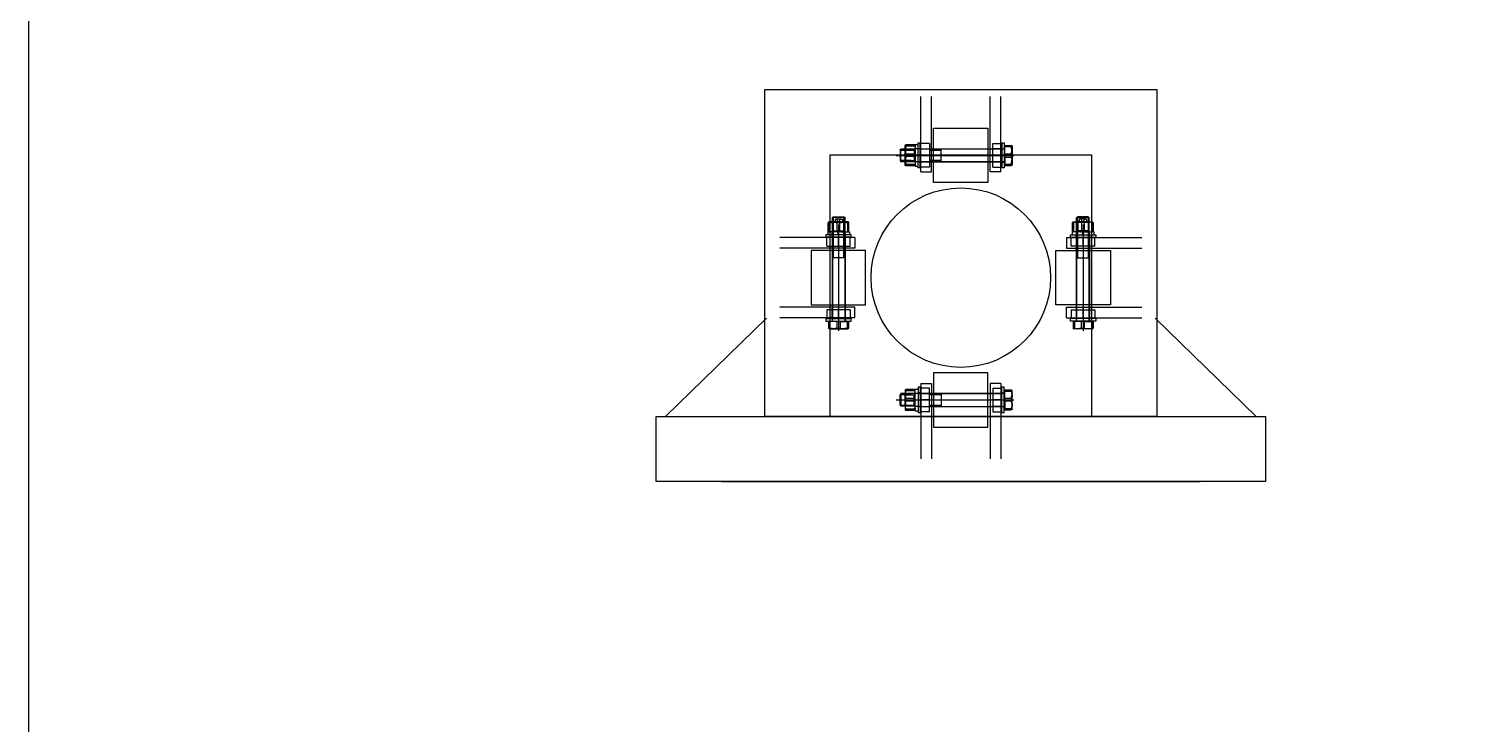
# Model space of a CAD drawing. Header units: millimetres. Extents: x -1481984 to -235402, y 1078406 to 1875046.
# Drawn here: x -1358524 to -1357203, y 1501781 to 1502420 of the extents above; entities that cross this region are included whole.
import ezdxf

# ---------------------------------------------------------------- set-up
doc = ezdxf.new("R2010")
doc.units = ezdxf.units.MM
doc.header["$LTSCALE"] = 1000
doc.layers.get('0').update_dxf_attribs({"linetype": 'CONTINUOUS'})
doc.layers.add('护桩器', color=154, linetype='CONTINUOUS')

msp = doc.modelspace()

# ---------------------------------------------------------------- linework, layer by layer
msp.add_lwpolyline([(-1358524.3, 1504791.7), (-1355882.7, 1504791.7), (-1355882.7, 1499190), (-1358524.3, 1499190)], close=True)
at = {"layer": '护桩器'}
for p, q in [((-1357704.2, 1502288.4, 0), (-1357704.2, 1502357.6, 0)), ((-1357694.3, 1502288.4, 0), (-1357694.3, 1502357.6, 0)), ((-1357640.3, 1502288.4, 0), (-1357640.3, 1502357.6, 0)), ((-1357630.4, 1502288.4, 0), (-1357630.4, 1502357.6, 0)), ((-1357717.8, 1502313.1, 0), (-1357718.6, 1502308.7, 0)), ((-1357718.6, 1502312.3, 0), (-1357717.8, 1502313.1, 0)), ((-1357709.4, 1502313.1, 0), (-1357717.8, 1502313.1, 0)), ((-1357709.4, 1502313.5, 0), (-1357706.6, 1502313.5, 0)), ((-1357709.4, 1502313.5, 0), (-1357709.4, 1502294.3, 0)), ((-1357709.4, 1502313.5, 0), (-1357709.4, 1502311.9, 0)), ((-1357706.6, 1502291.9, 0), (-1357706.6, 1502315.1, 0)), ((-1357706.6, 1502315.1, 0), (-1357704.6, 1502315.1, 0)), ((-1357704.6, 1502291.9, 0), (-1357704.6, 1502315.1, 0)), ((-1357696.2, 1502314.3, 0), (-1357704.6, 1502314.3, 0)), ((-1357696.2, 1502314.3, 0), (-1357696.2, 1502292.7, 0)), ((-1357637.7, 1502292.7, 0), (-1357637.7, 1502314.3, 0)), ((-1357637.7, 1502314.3, 0), (-1357629.7, 1502314.3, 0)), ((-1357629.7, 1502315.1, 0), (-1357629.7, 1502291.9, 0)), ((-1357629.7, 1502315.1, 0), (-1357627.3, 1502315.1, 0)), ((-1357627.3, 1502315.1, 0), (-1357627.3, 1502291.9, 0)), ((-1357626.9, 1502312.7, 0), (-1357620.9, 1502312.7, 0)), ((-1357626.9, 1502304.7, 0), (-1357626.9, 1502312.7, 0)), ((-1357620.1, 1502312.3, 0), (-1357620.9, 1502312.7, 0)), ((-1357620.1, 1502308.7, 0), (-1357620.9, 1502312.7, 0)), ((-1357726.6, 1502303.5, 0), (-1357618.5, 1502303.5, 0)), ((-1357723.2, 1502308.3, 0), (-1357722.4, 1502309.1, 0)), ((-1357723.2, 1502308.3, 0), (-1357723.2, 1502298.7, 0)), ((-1357723.2, 1502308.3, 0), (-1357713, 1502308.3, 0)), ((-1357722.4, 1502297.5, 0), (-1357722.4, 1502309.1, 0)), ((-1357713, 1502309.1, 0), (-1357722.4, 1502309.1, 0)), ((-1357718.6, 1502312.3, 0), (-1357717.8, 1502311.9, 0)), ((-1357718.6, 1502307.1, 0), (-1357718.6, 1502312.3, 0)), ((-1357717.8, 1502311.9, 0), (-1357718.6, 1502307.1, 0)), ((-1357718.2, 1502308.3, 0), (-1357718.6, 1502309.1, 0)), ((-1357709.4, 1502309.1, 0), (-1357718.6, 1502309.1, 0)), ((-1357718.6, 1502309.1, 0), (-1357718.6, 1502297.5, 0)), ((-1357718.6, 1502308.7, 0), (-1357717.8, 1502304.7, 0)), ((-1357718.6, 1502307.1, 0), (-1357717.8, 1502302.3, 0)), ((-1357718.6, 1502297.9, 0), (-1357718.6, 1502307.1, 0)), ((-1357717.8, 1502304.7, 0), (-1357718.6, 1502299.9, 0)), ((-1357717.8, 1502302.3, 0), (-1357718.6, 1502297.9, 0)), ((-1357718.6, 1502299.9, 0), (-1357717.8, 1502295.1, 0)), ((-1357718.2, 1502298.7, 0), (-1357718.2, 1502308.3, 0)), ((-1357718.2, 1502308.3, 0), (-1357710.2, 1502308.3, 0)), ((-1357709.4, 1502311.9, 0), (-1357717.8, 1502311.9, 0)), ((-1357709.4, 1502304.7, 0), (-1357717.8, 1502304.7, 0)), ((-1357709.4, 1502302.3, 0), (-1357717.8, 1502302.3, 0)), ((-1357710.2, 1502308.3, 0), (-1357709.4, 1502309.1, 0)), ((-1357710.2, 1502308.3, 0), (-1357710.2, 1502298.7, 0)), ((-1357709.4, 1502311.1, 0), (-1357709.4, 1502311.9, 0)), ((-1357706.6, 1502309.5, 0), (-1357709.4, 1502309.5, 0)), ((-1357704.6, 1502309.5, 0), (-1357706.6, 1502309.5, 0)), ((-1357705.3, 1502309.5, 0), (-1357628.9, 1502309.5, 0)), ((-1357704.6, 1502309.5, 0), (-1357696.2, 1502309.5, 0)), ((-1357696.2, 1502303.5, 0), (-1357704.6, 1502303.5, 0)), ((-1357704.2, 1502309.5, 0), (-1357695.8, 1502309.5, 0)), ((-1357704.2, 1502303.5, 0), (-1357695.8, 1502303.5, 0)), ((-1357696.2, 1502308.3, 0), (-1357685.4, 1502308.3, 0)), ((-1357685.4, 1502297.5, 0), (-1357685.4, 1502309.1, 0)), ((-1357630.5, 1502309.5, 0), (-1357638.9, 1502309.5, 0)), ((-1357630.5, 1502303.5, 0), (-1357638.9, 1502303.5, 0)), ((-1357637.7, 1502309.5, 0), (-1357629.7, 1502309.5, 0)), ((-1357629.7, 1502303.5, 0), (-1357637.7, 1502303.5, 0)), ((-1357629.7, 1502309.5, 0), (-1357627.3, 1502309.5, 0)), ((-1357626.9, 1502311.5, 0), (-1357627.3, 1502311.5, 0)), ((-1357626.9, 1502311.5, 0), (-1357620.9, 1502311.5, 0)), ((-1357620.9, 1502304.7, 0), (-1357626.9, 1502304.7, 0)), ((-1357626.9, 1502304.7, 0), (-1357626.9, 1502294.3, 0)), ((-1357626.9, 1502301.9, 0), (-1357620.9, 1502301.9, 0)), ((-1357620.9, 1502311.5, 0), (-1357620.1, 1502311.9, 0)), ((-1357620.1, 1502306.7, 0), (-1357620.9, 1502311.5, 0)), ((-1357620.9, 1502304.7, 0), (-1357620.1, 1502308.7, 0)), ((-1357620.1, 1502306.7, 0), (-1357620.9, 1502301.9, 0)), ((-1357620.1, 1502299.9, 0), (-1357620.9, 1502304.7, 0)), ((-1357620.9, 1502301.9, 0), (-1357620.1, 1502298.3, 0)), ((-1357620.9, 1502295.5, 0), (-1357620.1, 1502299.9, 0)), ((-1357620.1, 1502311.9, 0), (-1357620.1, 1502312.3, 0)), ((-1357620.1, 1502311.9, 0), (-1357620.1, 1502312.3, 0)), ((-1357620.1, 1502311.9, 0), (-1357620.1, 1502308.7, 0)), ((-1357620.1, 1502308.7, 0), (-1357620.1, 1502299.9, 0)), ((-1357620.1, 1502299.9, 0), (-1357620.1, 1502294.7, 0)), ((-1357723.2, 1502298.7, 0), (-1357722.4, 1502297.5, 0)), ((-1357713, 1502298.7, 0), (-1357723.2, 1502298.7, 0)), ((-1357713, 1502297.5, 0), (-1357722.4, 1502297.5, 0)), ((-1357718.2, 1502298.7, 0), (-1357718.6, 1502297.5, 0)), ((-1357718.6, 1502294.3, 0), (-1357718.6, 1502297.9, 0)), ((-1357718.6, 1502297.9, 0), (-1357717.8, 1502293.9, 0)), ((-1357709.4, 1502297.5, 0), (-1357718.6, 1502297.5, 0)), ((-1357717.8, 1502295.1, 0), (-1357718.6, 1502294.3, 0)), ((-1357717.8, 1502293.9, 0), (-1357718.6, 1502294.3, 0)), ((-1357718.2, 1502298.7, 0), (-1357710.2, 1502298.7, 0)), ((-1357709.4, 1502295.1, 0), (-1357717.8, 1502295.1, 0)), ((-1357709.4, 1502293.9, 0), (-1357717.8, 1502293.9, 0)), ((-1357710.2, 1502298.7, 0), (-1357709.4, 1502297.5, 0)), ((-1357706.6, 1502297.5, 0), (-1357709.4, 1502297.5, 0)), ((-1357709.4, 1502293.9, 0), (-1357709.4, 1502294.3, 0)), ((-1357709.4, 1502293.9, 0), (-1357709.4, 1502293.5, 0)), ((-1357709.4, 1502293.5, 0), (-1357706.6, 1502293.5, 0)), ((-1357706.9, 1502297.5, 0), (-1357628.9, 1502297.5, 0)), ((-1357628.9, 1502297.5, 0), (-1357706.9, 1502297.5, 0)), ((-1357704.6, 1502297.1, 0), (-1357706.6, 1502297.1, 0)), ((-1357704.6, 1502291.9, 0), (-1357706.6, 1502291.9, 0)), ((-1357705.3, 1502297.5, 0), (-1357628.9, 1502297.5, 0)), ((-1357704.6, 1502297.5, 0), (-1357696.2, 1502297.5, 0)), ((-1357696.2, 1502292.7, 0), (-1357704.6, 1502292.7, 0)), ((-1357704.2, 1502288.4, 0), (-1357694.3, 1502288.4, 0)), ((-1357685.4, 1502298.7, 0), (-1357696.2, 1502298.7, 0)), ((-1357694.6, 1502297.5, 0), (-1357696.2, 1502297.5, 0)), ((-1357630.4, 1502288.4, 0), (-1357640.3, 1502288.4, 0)), ((-1357637.7, 1502297.5, 0), (-1357639.3, 1502297.5, 0)), ((-1357637.7, 1502297.5, 0), (-1357629.7, 1502297.5, 0)), ((-1357627.3, 1502297.5, 0), (-1357637.7, 1502297.5, 0)), ((-1357637.7, 1502292.7, 0), (-1357629.7, 1502292.7, 0)), ((-1357629.7, 1502297.1, 0), (-1357627.3, 1502297.1, 0)), ((-1357627.3, 1502291.9, 0), (-1357629.7, 1502291.9, 0)), ((-1357626.9, 1502295.1, 0), (-1357627.3, 1502295.1, 0)), ((-1357626.9, 1502295.5, 0), (-1357620.9, 1502295.5, 0)), ((-1357626.9, 1502294.3, 0), (-1357620.9, 1502294.3, 0)), ((-1357620.9, 1502294.3, 0), (-1357620.1, 1502298.3, 0)), ((-1357620.1, 1502294.7, 0), (-1357620.9, 1502295.5, 0)), ((-1357620.9, 1502294.3, 0), (-1357620.1, 1502294.7, 0)), ((-1357620.1, 1502294.7, 0), (-1357620.5, 1502294.7, 0)), ((-1357784.5, 1502247.1, 0), (-1357785.3, 1502246.3, 0)), ((-1357784.5, 1502247.1, 0), (-1357774.9, 1502247.1, 0)), ((-1357784.5, 1502247.1, 0), (-1357784.5, 1502236.8, 0)), ((-1357774.9, 1502247.1, 0), (-1357773.7, 1502246.3, 0)), ((-1357774.9, 1502236.8, 0), (-1357774.9, 1502247.1, 0)), ((-1357559.7, 1502247.1, 0), (-1357560.9, 1502246.3, 0)), ((-1357550.1, 1502247.1, 0), (-1357559.7, 1502247.1, 0)), ((-1357559.7, 1502236.8, 0), (-1357559.7, 1502247.1, 0)), ((-1357550.1, 1502247.1, 0), (-1357549.3, 1502246.3, 0)), ((-1357550.1, 1502247.1, 0), (-1357550.1, 1502236.8, 0)), ((-1357789.3, 1502241.6, 0), (-1357784.9, 1502242.4, 0)), ((-1357788.5, 1502242.4, 0), (-1357789.3, 1502241.6, 0)), ((-1357789.3, 1502233.2, 0), (-1357789.3, 1502241.6, 0)), ((-1357788.5, 1502242.4, 0), (-1357788.1, 1502241.6, 0)), ((-1357783.3, 1502242.4, 0), (-1357788.5, 1502242.4, 0)), ((-1357788.1, 1502241.6, 0), (-1357783.3, 1502242.4, 0)), ((-1357788.1, 1502233.2, 0), (-1357788.1, 1502241.6, 0)), ((-1357773.7, 1502246.3, 0), (-1357785.3, 1502246.3, 0)), ((-1357785.3, 1502236.8, 0), (-1357785.3, 1502246.3, 0)), ((-1357785.3, 1502220, 0), (-1357785.3, 1502242.4, 0)), ((-1357784.5, 1502242, 0), (-1357785.3, 1502242.4, 0)), ((-1357785.3, 1502233.2, 0), (-1357785.3, 1502242.4, 0)), ((-1357785.3, 1502242.4, 0), (-1357773.7, 1502242.4, 0)), ((-1357784.5, 1502234, 0), (-1357785.3, 1502233.2, 0)), ((-1357784.9, 1502242.4, 0), (-1357780.9, 1502241.6, 0)), ((-1357784.5, 1502242.4, 0), (-1357784.5, 1502220, 0)), ((-1357774.9, 1502242, 0), (-1357784.5, 1502242, 0)), ((-1357784.5, 1502242, 0), (-1357784.5, 1502234, 0)), ((-1357784.5, 1502234, 0), (-1357774.9, 1502234, 0)), ((-1357783.3, 1502242.4, 0), (-1357778.5, 1502241.6, 0)), ((-1357774.1, 1502242.4, 0), (-1357783.3, 1502242.4, 0)), ((-1357781.7, 1502245.2, 0), (-1357782.9, 1502244.4, 0)), ((-1357782.9, 1502244.4, 0), (-1357782.9, 1502242.4, 0)), ((-1357782.9, 1502242.4, 0), (-1357781.7, 1502242, 0)), ((-1357780.9, 1502244.4, 0), (-1357781.7, 1502245.2, 0)), ((-1357781.7, 1502245.2, 0), (-1357777.3, 1502245.2, 0)), ((-1357781.7, 1502242, 0), (-1357780.9, 1502242.4, 0)), ((-1357781.7, 1502242, 0), (-1357777.3, 1502242, 0)), ((-1357780.5, 1502243.6, 0), (-1357780.9, 1502244.4, 0)), ((-1357780.9, 1502242.4, 0), (-1357780.5, 1502243.6, 0)), ((-1357780.9, 1502241.6, 0), (-1357776.1, 1502242.4, 0)), ((-1357780.9, 1502233.2, 0), (-1357780.9, 1502241.6, 0)), ((-1357779.7, 1502239.9, 0), (-1357779.7, 1502142.3, 0)), ((-1357778.9, 1502243.6, 0), (-1357778.1, 1502244.8, 0)), ((-1357778.1, 1502242.4, 0), (-1357778.9, 1502243.6, 0)), ((-1357778.5, 1502241.6, 0), (-1357774.1, 1502242.4, 0)), ((-1357778.5, 1502233.2, 0), (-1357778.5, 1502241.6, 0)), ((-1357778.1, 1502244.8, 0), (-1357776.5, 1502244.8, 0)), ((-1357776.5, 1502242.4, 0), (-1357778.1, 1502242.4, 0)), ((-1357776.5, 1502244.8, 0), (-1357776.1, 1502243.6, 0)), ((-1357776.1, 1502243.6, 0), (-1357776.5, 1502242.4, 0)), ((-1357776.1, 1502242.4, 0), (-1357771.3, 1502241.6, 0)), ((-1357774.9, 1502220, 0), (-1357774.9, 1502242.4, 0)), ((-1357774.9, 1502242, 0), (-1357773.7, 1502242.4, 0)), ((-1357774.9, 1502242, 0), (-1357774.9, 1502234, 0)), ((-1357774.9, 1502234, 0), (-1357773.7, 1502233.2, 0)), ((-1357770.5, 1502242.4, 0), (-1357774.1, 1502242.4, 0)), ((-1357774.1, 1502242.4, 0), (-1357770.1, 1502241.6, 0)), ((-1357773.7, 1502236.8, 0), (-1357773.7, 1502246.3, 0)), ((-1357773.7, 1502220, 0), (-1357773.7, 1502242.4, 0)), ((-1357773.7, 1502233.2, 0), (-1357773.7, 1502242.4, 0)), ((-1357771.3, 1502241.6, 0), (-1357770.5, 1502242.4, 0)), ((-1357771.3, 1502233.2, 0), (-1357771.3, 1502241.6, 0)), ((-1357770.1, 1502241.6, 0), (-1357770.5, 1502242.4, 0)), ((-1357770.1, 1502233.2, 0), (-1357770.1, 1502241.6, 0)), ((-1357564.5, 1502241.6, 0), (-1357564.1, 1502242.4, 0)), ((-1357560.5, 1502242.4, 0), (-1357564.5, 1502241.6, 0)), ((-1357564.5, 1502233.2, 0), (-1357564.5, 1502241.6, 0)), ((-1357563.3, 1502241.6, 0), (-1357564.1, 1502242.4, 0)), ((-1357564.1, 1502242.4, 0), (-1357560.5, 1502242.4, 0)), ((-1357558.5, 1502242.4, 0), (-1357563.3, 1502241.6, 0)), ((-1357563.3, 1502233.2, 0), (-1357563.3, 1502241.6, 0)), ((-1357560.9, 1502246.3, 0), (-1357549.3, 1502246.3, 0)), ((-1357560.9, 1502236.8, 0), (-1357560.9, 1502246.3, 0)), ((-1357560.9, 1502220, 0), (-1357560.9, 1502242.4, 0)), ((-1357559.7, 1502242, 0), (-1357560.9, 1502242.4, 0)), ((-1357560.9, 1502233.2, 0), (-1357560.9, 1502242.4, 0)), ((-1357549.3, 1502242.4, 0), (-1357560.9, 1502242.4, 0)), ((-1357559.7, 1502234, 0), (-1357560.9, 1502233.2, 0)), ((-1357556.1, 1502241.6, 0), (-1357560.5, 1502242.4, 0)), ((-1357560.5, 1502242.4, 0), (-1357551.3, 1502242.4, 0)), ((-1357559.7, 1502220, 0), (-1357559.7, 1502242.4, 0)), ((-1357559.7, 1502242, 0), (-1357550.1, 1502242, 0)), ((-1357559.7, 1502242, 0), (-1357559.7, 1502234, 0)), ((-1357550.1, 1502234, 0), (-1357559.7, 1502234, 0)), ((-1357558.1, 1502244.8, 0), (-1357558.5, 1502243.6, 0)), ((-1357558.5, 1502243.6, 0), (-1357558.1, 1502242.4, 0)), ((-1357553.7, 1502241.6, 0), (-1357558.5, 1502242.4, 0)), ((-1357556.5, 1502244.8, 0), (-1357558.1, 1502244.8, 0)), ((-1357558.1, 1502242.4, 0), (-1357556.5, 1502242.4, 0)), ((-1357552.9, 1502245.2, 0), (-1357557.3, 1502245.2, 0)), ((-1357552.9, 1502242, 0), (-1357557.3, 1502242, 0)), ((-1357555.7, 1502243.6, 0), (-1357556.5, 1502244.8, 0)), ((-1357556.5, 1502242.4, 0), (-1357555.7, 1502243.6, 0)), ((-1357551.3, 1502242.4, 0), (-1357556.1, 1502241.6, 0)), ((-1357556.1, 1502233.2, 0), (-1357556.1, 1502241.6, 0)), ((-1357554.9, 1502239.9, 0), (-1357554.9, 1502142.3, 0)), ((-1357554.1, 1502243.6, 0), (-1357553.7, 1502244.4, 0)), ((-1357553.7, 1502242.4, 0), (-1357554.1, 1502243.6, 0)), ((-1357553.7, 1502244.4, 0), (-1357552.9, 1502245.2, 0)), ((-1357552.9, 1502242, 0), (-1357553.7, 1502242.4, 0)), ((-1357549.7, 1502242.4, 0), (-1357553.7, 1502241.6, 0)), ((-1357553.7, 1502233.2, 0), (-1357553.7, 1502241.6, 0)), ((-1357552.9, 1502245.2, 0), (-1357551.7, 1502244.4, 0)), ((-1357551.7, 1502242.4, 0), (-1357552.9, 1502242, 0)), ((-1357551.7, 1502244.4, 0), (-1357551.7, 1502242.4, 0)), ((-1357546.5, 1502241.6, 0), (-1357551.3, 1502242.4, 0)), ((-1357551.3, 1502242.4, 0), (-1357546.1, 1502242.4, 0)), ((-1357550.1, 1502242.4, 0), (-1357550.1, 1502220, 0)), ((-1357550.1, 1502242, 0), (-1357549.3, 1502242.4, 0)), ((-1357550.1, 1502242, 0), (-1357550.1, 1502234, 0)), ((-1357550.1, 1502234, 0), (-1357549.3, 1502233.2, 0)), ((-1357545.3, 1502241.6, 0), (-1357549.7, 1502242.4, 0)), ((-1357549.3, 1502236.8, 0), (-1357549.3, 1502246.3, 0)), ((-1357549.3, 1502220, 0), (-1357549.3, 1502242.4, 0)), ((-1357549.3, 1502233.2, 0), (-1357549.3, 1502242.4, 0)), ((-1357546.1, 1502242.4, 0), (-1357546.5, 1502241.6, 0)), ((-1357546.5, 1502233.2, 0), (-1357546.5, 1502241.6, 0)), ((-1357546.1, 1502242.4, 0), (-1357545.3, 1502241.6, 0)), ((-1357545.3, 1502233.2, 0), (-1357545.3, 1502241.6, 0)), ((-1357764.6, 1502228, 0), (-1357833.8, 1502228, 0)), ((-1357768.1, 1502230.4, 0), (-1357791.3, 1502230.4, 0)), ((-1357791.3, 1502230.4, 0), (-1357791.3, 1502228.4, 0)), ((-1357768.1, 1502228.4, 0), (-1357791.3, 1502228.4, 0)), ((-1357790.5, 1502220, 0), (-1357790.5, 1502228.4, 0)), ((-1357789.7, 1502233.2, 0), (-1357789.7, 1502230.4, 0)), ((-1357789.7, 1502233.2, 0), (-1357788.1, 1502233.2, 0)), ((-1357787.3, 1502233.2, 0), (-1357788.1, 1502233.2, 0)), ((-1357780.5, 1502233.2, 0), (-1357787.3, 1502233.2, 0)), ((-1357785.7, 1502230.4, 0), (-1357785.7, 1502233.2, 0)), ((-1357785.7, 1502228.4, 0), (-1357785.7, 1502230.4, 0)), ((-1357785.7, 1502229.1, 0), (-1357785.7, 1502152.7, 0)), ((-1357785.7, 1502228.4, 0), (-1357785.7, 1502220, 0)), ((-1357785.7, 1502228, 0), (-1357785.7, 1502219.6, 0)), ((-1357785.3, 1502230.7, 0), (-1357785.3, 1502152.7, 0)), ((-1357785.3, 1502152.7, 0), (-1357785.3, 1502230.7, 0)), ((-1357780.1, 1502230.4, 0), (-1357780.5, 1502233.2, 0)), ((-1357779.7, 1502233.2, 0), (-1357780.5, 1502233.2, 0)), ((-1357779.3, 1502230.4, 0), (-1357779.7, 1502233.2, 0)), ((-1357779.7, 1502233.2, 0), (-1357779.3, 1502233.2, 0)), ((-1357779.7, 1502220, 0), (-1357779.7, 1502228.4, 0)), ((-1357779.7, 1502228, 0), (-1357779.7, 1502219.6, 0)), ((-1357777.7, 1502233.2, 0), (-1357779.3, 1502233.2, 0)), ((-1357777.7, 1502233.2, 0), (-1357770.5, 1502233.2, 0)), ((-1357773.7, 1502230.4, 0), (-1357773.7, 1502233.2, 0)), ((-1357773.7, 1502230.7, 0), (-1357773.7, 1502152.7, 0)), ((-1357773.7, 1502152.7, 0), (-1357773.7, 1502230.7, 0)), ((-1357773.7, 1502229.1, 0), (-1357773.7, 1502152.7, 0)), ((-1357773.7, 1502228.4, 0), (-1357773.7, 1502220, 0)), ((-1357773.3, 1502228.4, 0), (-1357773.3, 1502230.4, 0)), ((-1357770.1, 1502233.2, 0), (-1357770.5, 1502233.2, 0)), ((-1357770.1, 1502233.2, 0), (-1357769.7, 1502233.2, 0)), ((-1357769.7, 1502233.2, 0), (-1357769.7, 1502230.4, 0)), ((-1357768.9, 1502220, 0), (-1357768.9, 1502228.4, 0)), ((-1357768.1, 1502228.4, 0), (-1357768.1, 1502230.4, 0)), ((-1357764.6, 1502228, 0), (-1357764.6, 1502218.1, 0)), ((-1357570, 1502228, 0), (-1357570, 1502218.1, 0)), ((-1357570, 1502228, 0), (-1357500.8, 1502228, 0)), ((-1357566.5, 1502230.4, 0), (-1357543.3, 1502230.4, 0)), ((-1357566.5, 1502228.4, 0), (-1357566.5, 1502230.4, 0)), ((-1357566.5, 1502228.4, 0), (-1357543.3, 1502228.4, 0)), ((-1357565.7, 1502220, 0), (-1357565.7, 1502228.4, 0)), ((-1357564.9, 1502233.2, 0), (-1357564.9, 1502230.4, 0)), ((-1357564.5, 1502233.2, 0), (-1357564.9, 1502233.2, 0)), ((-1357564.5, 1502233.2, 0), (-1357564.1, 1502233.2, 0)), ((-1357556.9, 1502233.2, 0), (-1357564.1, 1502233.2, 0)), ((-1357561.3, 1502228.4, 0), (-1357561.3, 1502230.4, 0)), ((-1357560.9, 1502230.4, 0), (-1357560.9, 1502233.2, 0)), ((-1357560.9, 1502230.7, 0), (-1357560.9, 1502152.7, 0)), ((-1357560.9, 1502152.7, 0), (-1357560.9, 1502230.7, 0)), ((-1357560.9, 1502229.1, 0), (-1357560.9, 1502152.7, 0)), ((-1357560.9, 1502228.4, 0), (-1357560.9, 1502220, 0)), ((-1357556.9, 1502233.2, 0), (-1357555.3, 1502233.2, 0)), ((-1357555.3, 1502230.4, 0), (-1357554.9, 1502233.2, 0)), ((-1357554.9, 1502233.2, 0), (-1357555.3, 1502233.2, 0)), ((-1357554.9, 1502233.2, 0), (-1357554.1, 1502233.2, 0)), ((-1357554.9, 1502220, 0), (-1357554.9, 1502228.4, 0)), ((-1357554.9, 1502228, 0), (-1357554.9, 1502219.6, 0)), ((-1357554.5, 1502230.4, 0), (-1357554.1, 1502233.2, 0)), ((-1357554.1, 1502233.2, 0), (-1357547.3, 1502233.2, 0)), ((-1357549.3, 1502230.7, 0), (-1357549.3, 1502152.7, 0)), ((-1357549.3, 1502152.7, 0), (-1357549.3, 1502230.7, 0)), ((-1357548.9, 1502230.4, 0), (-1357548.9, 1502233.2, 0)), ((-1357548.9, 1502228.4, 0), (-1357548.9, 1502230.4, 0)), ((-1357548.9, 1502229.1, 0), (-1357548.9, 1502152.7, 0)), ((-1357548.9, 1502228.4, 0), (-1357548.9, 1502220, 0)), ((-1357548.9, 1502228, 0), (-1357548.9, 1502219.6, 0)), ((-1357547.3, 1502233.2, 0), (-1357546.5, 1502233.2, 0)), ((-1357544.9, 1502233.2, 0), (-1357546.5, 1502233.2, 0)), ((-1357544.9, 1502233.2, 0), (-1357544.9, 1502230.4, 0)), ((-1357544.1, 1502220, 0), (-1357544.1, 1502228.4, 0)), ((-1357543.3, 1502230.4, 0), (-1357543.3, 1502228.4, 0)), ((-1357764.6, 1502218.1, 0), (-1357833.8, 1502218.1, 0)), ((-1357790.5, 1502220, 0), (-1357768.9, 1502220, 0)), ((-1357785.3, 1502218.4, 0), (-1357785.3, 1502220, 0)), ((-1357773.7, 1502209.2, 0), (-1357785.3, 1502209.2, 0)), ((-1357784.5, 1502220, 0), (-1357784.5, 1502209.2, 0)), ((-1357774.9, 1502209.2, 0), (-1357774.9, 1502220, 0)), ((-1357773.7, 1502218.4, 0), (-1357773.7, 1502220, 0)), ((-1357570, 1502218.1, 0), (-1357500.8, 1502218.1, 0)), ((-1357544.1, 1502220, 0), (-1357565.7, 1502220, 0)), ((-1357560.9, 1502218.4, 0), (-1357560.9, 1502220, 0)), ((-1357560.9, 1502209.2, 0), (-1357549.3, 1502209.2, 0)), ((-1357559.7, 1502209.2, 0), (-1357559.7, 1502220, 0)), ((-1357550.1, 1502220, 0), (-1357550.1, 1502209.2, 0)), ((-1357549.3, 1502218.4, 0), (-1357549.3, 1502220, 0)), ((-1357764.6, 1502164.1, 0), (-1357833.8, 1502164.1, 0)), ((-1357764.6, 1502154.2, 0), (-1357833.8, 1502154.2, 0)), ((-1357768.9, 1502161.6, 0), (-1357790.5, 1502161.6, 0)), ((-1357790.5, 1502161.6, 0), (-1357790.5, 1502153.6, 0)), ((-1357785.7, 1502154.4, 0), (-1357785.7, 1502162.8, 0)), ((-1357785.7, 1502161.6, 0), (-1357785.7, 1502153.6, 0)), ((-1357785.3, 1502161.6, 0), (-1357785.3, 1502163.2, 0)), ((-1357785.3, 1502151.2, 0), (-1357785.3, 1502161.6, 0)), ((-1357779.7, 1502154.4, 0), (-1357779.7, 1502162.8, 0)), ((-1357779.7, 1502153.6, 0), (-1357779.7, 1502161.6, 0)), ((-1357773.7, 1502161.6, 0), (-1357773.7, 1502163.2, 0)), ((-1357773.7, 1502161.6, 0), (-1357773.7, 1502153.6, 0)), ((-1357773.7, 1502151.2, 0), (-1357773.7, 1502161.6, 0)), ((-1357768.9, 1502161.6, 0), (-1357768.9, 1502153.6, 0)), ((-1357764.6, 1502154.2, 0), (-1357764.6, 1502164.1, 0)), ((-1357570, 1502154.2, 0), (-1357570, 1502164.1, 0)), ((-1357570, 1502164.1, 0), (-1357500.8, 1502164.1, 0)), ((-1357570, 1502154.2, 0), (-1357500.8, 1502154.2, 0)), ((-1357565.7, 1502161.6, 0), (-1357544.1, 1502161.6, 0)), ((-1357565.7, 1502161.6, 0), (-1357565.7, 1502153.6, 0)), ((-1357560.9, 1502161.6, 0), (-1357560.9, 1502163.2, 0)), ((-1357560.9, 1502161.6, 0), (-1357560.9, 1502153.6, 0)), ((-1357560.9, 1502151.2, 0), (-1357560.9, 1502161.6, 0)), ((-1357554.9, 1502154.4, 0), (-1357554.9, 1502162.8, 0)), ((-1357554.9, 1502153.6, 0), (-1357554.9, 1502161.6, 0)), ((-1357549.3, 1502161.6, 0), (-1357549.3, 1502163.2, 0)), ((-1357549.3, 1502151.2, 0), (-1357549.3, 1502161.6, 0)), ((-1357548.9, 1502154.4, 0), (-1357548.9, 1502162.8, 0)), ((-1357548.9, 1502161.6, 0), (-1357548.9, 1502153.6, 0)), ((-1357544.1, 1502161.6, 0), (-1357544.1, 1502153.6, 0)), ((-1357845.9, 1502153.9, 0), (-1357938.7, 1502063.6, 0)), ((-1357791.3, 1502153.6, 0), (-1357768.1, 1502153.6, 0)), ((-1357791.3, 1502153.6, 0), (-1357791.3, 1502151.2, 0)), ((-1357791.3, 1502151.2, 0), (-1357768.1, 1502151.2, 0)), ((-1357788.9, 1502150.8, 0), (-1357788.9, 1502144.8, 0)), ((-1357780.9, 1502150.8, 0), (-1357788.9, 1502150.8, 0)), ((-1357788.5, 1502144, 0), (-1357788.9, 1502144.8, 0)), ((-1357784.9, 1502144, 0), (-1357788.9, 1502144.8, 0)), ((-1357788.1, 1502144, 0), (-1357788.5, 1502144, 0)), ((-1357788.1, 1502144, 0), (-1357788.5, 1502144, 0)), ((-1357787.7, 1502144.8, 0), (-1357788.1, 1502144, 0)), ((-1357788.1, 1502144, 0), (-1357784.9, 1502144, 0)), ((-1357787.7, 1502150.8, 0), (-1357787.7, 1502151.2, 0)), ((-1357787.7, 1502150.8, 0), (-1357787.7, 1502144.8, 0)), ((-1357782.9, 1502144, 0), (-1357787.7, 1502144.8, 0)), ((-1357785.7, 1502153.6, 0), (-1357785.7, 1502151.2, 0)), ((-1357780.9, 1502144.8, 0), (-1357784.9, 1502144, 0)), ((-1357784.9, 1502144, 0), (-1357776.1, 1502144, 0)), ((-1357782.9, 1502144, 0), (-1357778.1, 1502144.8, 0)), ((-1357780.9, 1502144.8, 0), (-1357780.9, 1502150.8, 0)), ((-1357780.9, 1502150.8, 0), (-1357770.5, 1502150.8, 0)), ((-1357776.1, 1502144, 0), (-1357780.9, 1502144.8, 0)), ((-1357778.1, 1502150.8, 0), (-1357778.1, 1502144.8, 0)), ((-1357778.1, 1502144.8, 0), (-1357774.5, 1502144, 0)), ((-1357771.7, 1502144.8, 0), (-1357776.1, 1502144, 0)), ((-1357776.1, 1502144, 0), (-1357770.9, 1502144, 0)), ((-1357770.5, 1502144.8, 0), (-1357774.5, 1502144, 0)), ((-1357773.3, 1502153.6, 0), (-1357773.3, 1502151.2, 0)), ((-1357771.7, 1502150.8, 0), (-1357771.7, 1502144.8, 0)), ((-1357770.9, 1502144, 0), (-1357771.7, 1502144.8, 0)), ((-1357771.3, 1502150.8, 0), (-1357771.3, 1502151.2, 0)), ((-1357770.5, 1502144.8, 0), (-1357770.9, 1502144, 0)), ((-1357770.9, 1502144, 0), (-1357770.9, 1502144.4, 0)), ((-1357770.5, 1502150.8, 0), (-1357770.5, 1502144.8, 0)), ((-1357768.1, 1502151.2, 0), (-1357768.1, 1502153.6, 0)), ((-1357543.3, 1502153.6, 0), (-1357566.5, 1502153.6, 0)), ((-1357566.5, 1502151.2, 0), (-1357566.5, 1502153.6, 0)), ((-1357543.3, 1502151.2, 0), (-1357566.5, 1502151.2, 0)), ((-1357553.7, 1502150.8, 0), (-1357564.1, 1502150.8, 0)), ((-1357564.1, 1502150.8, 0), (-1357564.1, 1502144.8, 0)), ((-1357564.1, 1502144.8, 0), (-1357563.7, 1502144, 0)), ((-1357564.1, 1502144.8, 0), (-1357560.1, 1502144, 0)), ((-1357563.7, 1502144, 0), (-1357562.9, 1502144.8, 0)), ((-1357563.7, 1502144, 0), (-1357563.7, 1502144.4, 0)), ((-1357558.5, 1502144, 0), (-1357563.7, 1502144, 0)), ((-1357563.3, 1502150.8, 0), (-1357563.3, 1502151.2, 0)), ((-1357562.9, 1502150.8, 0), (-1357562.9, 1502144.8, 0)), ((-1357562.9, 1502144.8, 0), (-1357558.5, 1502144, 0)), ((-1357561.3, 1502153.6, 0), (-1357561.3, 1502151.2, 0)), ((-1357556.5, 1502144.8, 0), (-1357560.1, 1502144, 0)), ((-1357558.5, 1502144, 0), (-1357553.7, 1502144.8, 0)), ((-1357549.7, 1502144, 0), (-1357558.5, 1502144, 0)), ((-1357556.5, 1502150.8, 0), (-1357556.5, 1502144.8, 0)), ((-1357551.7, 1502144, 0), (-1357556.5, 1502144.8, 0)), ((-1357553.7, 1502144.8, 0), (-1357553.7, 1502150.8, 0)), ((-1357553.7, 1502150.8, 0), (-1357545.7, 1502150.8, 0)), ((-1357553.7, 1502144.8, 0), (-1357549.7, 1502144, 0)), ((-1357551.7, 1502144, 0), (-1357546.9, 1502144.8, 0)), ((-1357549.7, 1502144, 0), (-1357545.7, 1502144.8, 0)), ((-1357546.5, 1502144, 0), (-1357549.7, 1502144, 0)), ((-1357548.9, 1502153.6, 0), (-1357548.9, 1502151.2, 0)), ((-1357546.9, 1502150.8, 0), (-1357546.9, 1502151.2, 0)), ((-1357546.9, 1502150.8, 0), (-1357546.9, 1502144.8, 0)), ((-1357546.9, 1502144.8, 0), (-1357546.5, 1502144, 0)), ((-1357546.5, 1502144, 0), (-1357546.1, 1502144, 0)), ((-1357546.5, 1502144, 0), (-1357546.1, 1502144, 0)), ((-1357546.1, 1502144, 0), (-1357545.7, 1502144.8, 0)), ((-1357545.7, 1502150.8, 0), (-1357545.7, 1502144.8, 0)), ((-1357543.3, 1502153.6, 0), (-1357543.3, 1502151.2, 0)), ((-1357488.6, 1502153.9, 0), (-1357395.8, 1502063.6, 0)), ((-1357717.8, 1502088.3, 0), (-1357718.6, 1502087.9, 0)), ((-1357718.6, 1502084.3, 0), (-1357717.8, 1502088.3, 0)), ((-1357709.4, 1502088.3, 0), (-1357717.8, 1502088.3, 0)), ((-1357709.4, 1502088.7, 0), (-1357706.6, 1502088.7, 0)), ((-1357709.4, 1502088.3, 0), (-1357709.4, 1502088.7, 0)), ((-1357709.4, 1502088.3, 0), (-1357709.4, 1502087.9, 0)), ((-1357706.6, 1502090.3, 0), (-1357706.6, 1502067.1, 0)), ((-1357704.6, 1502090.3, 0), (-1357706.6, 1502090.3, 0)), ((-1357704.6, 1502090.3, 0), (-1357704.6, 1502067.1, 0)), ((-1357696.2, 1502089.5, 0), (-1357704.6, 1502089.5, 0)), ((-1357704.2, 1502093.8, 0), (-1357694.3, 1502093.8, 0)), ((-1357704.2, 1502093.8, 0), (-1357704.2, 1502024.7, 0)), ((-1357696.2, 1502067.9, 0), (-1357696.2, 1502089.5, 0)), ((-1357694.3, 1502093.8, 0), (-1357694.3, 1502024.7, 0)), ((-1357630.4, 1502093.8, 0), (-1357640.3, 1502093.8, 0)), ((-1357640.3, 1502093.8, 0), (-1357640.3, 1502024.7, 0)), ((-1357637.7, 1502089.5, 0), (-1357637.7, 1502067.9, 0)), ((-1357637.7, 1502089.5, 0), (-1357629.7, 1502089.5, 0)), ((-1357630.4, 1502093.8, 0), (-1357630.4, 1502024.7, 0)), ((-1357629.7, 1502067.1, 0), (-1357629.7, 1502090.3, 0)), ((-1357627.3, 1502090.3, 0), (-1357629.7, 1502090.3, 0)), ((-1357627.3, 1502067.1, 0), (-1357627.3, 1502090.3, 0)), ((-1357726.6, 1502078.7, 0), (-1357618.5, 1502078.7, 0)), ((-1357723.2, 1502083.5, 0), (-1357722.4, 1502084.7, 0)), ((-1357723.2, 1502073.9, 0), (-1357723.2, 1502083.5, 0)), ((-1357713, 1502083.5, 0), (-1357723.2, 1502083.5, 0)), ((-1357722.4, 1502084.7, 0), (-1357722.4, 1502073.1, 0)), ((-1357713, 1502084.7, 0), (-1357722.4, 1502084.7, 0)), ((-1357717.8, 1502087.1, 0), (-1357718.6, 1502087.9, 0)), ((-1357718.6, 1502087.9, 0), (-1357718.6, 1502084.3, 0)), ((-1357718.6, 1502082.3, 0), (-1357717.8, 1502087.1, 0)), ((-1357718.2, 1502083.5, 0), (-1357718.6, 1502084.7, 0)), ((-1357709.4, 1502084.7, 0), (-1357718.6, 1502084.7, 0)), ((-1357718.6, 1502073.1, 0), (-1357718.6, 1502084.7, 0)), ((-1357717.8, 1502079.9, 0), (-1357718.6, 1502084.3, 0)), ((-1357718.6, 1502084.3, 0), (-1357718.6, 1502075.1, 0)), ((-1357717.8, 1502077.5, 0), (-1357718.6, 1502082.3, 0)), ((-1357718.6, 1502075.1, 0), (-1357717.8, 1502079.9, 0)), ((-1357718.6, 1502073.5, 0), (-1357717.8, 1502077.5, 0)), ((-1357717.8, 1502070.3, 0), (-1357718.6, 1502075.1, 0)), ((-1357718.6, 1502075.1, 0), (-1357718.6, 1502069.9, 0)), ((-1357718.2, 1502083.5, 0), (-1357718.2, 1502073.9, 0)), ((-1357718.2, 1502083.5, 0), (-1357710.2, 1502083.5, 0)), ((-1357709.4, 1502087.1, 0), (-1357717.8, 1502087.1, 0)), ((-1357709.4, 1502079.9, 0), (-1357717.8, 1502079.9, 0)), ((-1357709.4, 1502077.5, 0), (-1357717.8, 1502077.5, 0)), ((-1357710.2, 1502083.5, 0), (-1357709.4, 1502084.7, 0)), ((-1357710.2, 1502073.9, 0), (-1357710.2, 1502083.5, 0)), ((-1357709.4, 1502068.7, 0), (-1357709.4, 1502087.9, 0)), ((-1357706.6, 1502084.7, 0), (-1357709.4, 1502084.7, 0)), ((-1357706.9, 1502084.7, 0), (-1357628.9, 1502084.7, 0)), ((-1357628.9, 1502084.7, 0), (-1357706.9, 1502084.7, 0)), ((-1357704.6, 1502085.1, 0), (-1357706.6, 1502085.1, 0)), ((-1357705.3, 1502084.7, 0), (-1357628.9, 1502084.7, 0)), ((-1357704.6, 1502084.7, 0), (-1357696.2, 1502084.7, 0)), ((-1357696.2, 1502078.7, 0), (-1357704.6, 1502078.7, 0)), ((-1357704.2, 1502078.7, 0), (-1357695.8, 1502078.7, 0)), ((-1357694.6, 1502084.7, 0), (-1357696.2, 1502084.7, 0)), ((-1357685.4, 1502083.5, 0), (-1357696.2, 1502083.5, 0)), ((-1357685.4, 1502084.7, 0), (-1357685.4, 1502073.1, 0)), ((-1357637.7, 1502084.7, 0), (-1357639.3, 1502084.7, 0)), ((-1357630.5, 1502078.7, 0), (-1357638.9, 1502078.7, 0)), ((-1357637.7, 1502084.7, 0), (-1357629.7, 1502084.7, 0)), ((-1357627.3, 1502084.7, 0), (-1357637.7, 1502084.7, 0)), ((-1357629.7, 1502078.7, 0), (-1357637.7, 1502078.7, 0)), ((-1357629.7, 1502085.1, 0), (-1357627.3, 1502085.1, 0)), ((-1357626.9, 1502087.1, 0), (-1357627.3, 1502087.1, 0)), ((-1357626.9, 1502077.5, 0), (-1357626.9, 1502087.9, 0)), ((-1357626.9, 1502087.9, 0), (-1357620.9, 1502087.9, 0)), ((-1357626.9, 1502086.7, 0), (-1357620.9, 1502086.7, 0)), ((-1357626.9, 1502080.3, 0), (-1357620.9, 1502080.3, 0)), ((-1357620.9, 1502077.5, 0), (-1357626.9, 1502077.5, 0)), ((-1357626.9, 1502077.5, 0), (-1357626.9, 1502069.5, 0)), ((-1357620.9, 1502087.9, 0), (-1357620.1, 1502087.5, 0)), ((-1357620.9, 1502087.9, 0), (-1357620.1, 1502083.9, 0)), ((-1357620.1, 1502087.5, 0), (-1357620.9, 1502086.7, 0)), ((-1357620.9, 1502086.7, 0), (-1357620.1, 1502082.3, 0)), ((-1357620.9, 1502080.3, 0), (-1357620.1, 1502083.9, 0)), ((-1357620.1, 1502082.3, 0), (-1357620.9, 1502077.5, 0)), ((-1357620.1, 1502075.5, 0), (-1357620.9, 1502080.3, 0)), ((-1357620.9, 1502077.5, 0), (-1357620.1, 1502073.5, 0)), ((-1357620.1, 1502075.5, 0), (-1357620.9, 1502070.7, 0)), ((-1357620.1, 1502087.5, 0), (-1357620.5, 1502087.5, 0)), ((-1357620.1, 1502082.3, 0), (-1357620.1, 1502087.5, 0)), ((-1357620.1, 1502073.5, 0), (-1357620.1, 1502082.3, 0)), ((-1357947.3, 1502063.6, 0), (-1357387.3, 1502063.6, 0)), ((-1357723.2, 1502073.9, 0), (-1357722.4, 1502073.1, 0)), ((-1357723.2, 1502073.9, 0), (-1357713, 1502073.9, 0)), ((-1357713, 1502073.1, 0), (-1357722.4, 1502073.1, 0)), ((-1357718.2, 1502073.9, 0), (-1357718.6, 1502073.1, 0)), ((-1357717.8, 1502069.1, 0), (-1357718.6, 1502073.5, 0)), ((-1357709.4, 1502073.1, 0), (-1357718.6, 1502073.1, 0)), ((-1357718.6, 1502069.9, 0), (-1357717.8, 1502070.3, 0)), ((-1357718.6, 1502069.9, 0), (-1357717.8, 1502069.1, 0)), ((-1357718.2, 1502073.9, 0), (-1357710.2, 1502073.9, 0)), ((-1357709.4, 1502070.3, 0), (-1357717.8, 1502070.3, 0)), ((-1357709.4, 1502069.1, 0), (-1357717.8, 1502069.1, 0)), ((-1357710.2, 1502073.9, 0), (-1357709.4, 1502073.1, 0)), ((-1357706.6, 1502072.7, 0), (-1357709.4, 1502072.7, 0)), ((-1357709.4, 1502071.1, 0), (-1357709.4, 1502070.3, 0)), ((-1357709.4, 1502068.7, 0), (-1357709.4, 1502070.3, 0)), ((-1357709.4, 1502068.7, 0), (-1357706.6, 1502068.7, 0)), ((-1357704.6, 1502072.7, 0), (-1357706.6, 1502072.7, 0)), ((-1357706.6, 1502067.1, 0), (-1357704.6, 1502067.1, 0)), ((-1357705.3, 1502072.7, 0), (-1357628.9, 1502072.7, 0)), ((-1357704.6, 1502072.7, 0), (-1357696.2, 1502072.7, 0)), ((-1357696.2, 1502067.9, 0), (-1357704.6, 1502067.9, 0)), ((-1357704.2, 1502072.7, 0), (-1357695.8, 1502072.7, 0)), ((-1357696.2, 1502073.9, 0), (-1357685.4, 1502073.9, 0)), ((-1357630.5, 1502072.7, 0), (-1357638.9, 1502072.7, 0)), ((-1357637.7, 1502072.7, 0), (-1357629.7, 1502072.7, 0)), ((-1357637.7, 1502067.9, 0), (-1357629.7, 1502067.9, 0)), ((-1357629.7, 1502072.7, 0), (-1357627.3, 1502072.7, 0)), ((-1357629.7, 1502067.1, 0), (-1357627.3, 1502067.1, 0)), ((-1357626.9, 1502070.7, 0), (-1357627.3, 1502070.7, 0)), ((-1357626.9, 1502070.7, 0), (-1357620.9, 1502070.7, 0)), ((-1357626.9, 1502069.5, 0), (-1357620.9, 1502069.5, 0)), ((-1357620.1, 1502073.5, 0), (-1357620.9, 1502069.5, 0)), ((-1357620.9, 1502070.7, 0), (-1357620.1, 1502070.3, 0)), ((-1357620.1, 1502069.9, 0), (-1357620.9, 1502069.5, 0)), ((-1357620.1, 1502070.3, 0), (-1357620.1, 1502073.5, 0)), ((-1357620.1, 1502070.3, 0), (-1357620.1, 1502069.9, 0)), ((-1357620.1, 1502070.3, 0), (-1357620.1, 1502069.9, 0)), ((-1357887.3, 1502003.6, 0), (-1357447.3, 1502003.6, 0))]:
    msp.add_line(p, q, dxfattribs=at)
at = {"layer": '护桩器', "elevation": 0}
for points in [[(-1357487.1, 1502063.6), (-1357847.4, 1502063.6), (-1357847.4, 1502363.9), (-1357487.1, 1502363.9)], [(-1357692.3, 1502278.6), (-1357692.3, 1502328.6), (-1357642.3, 1502328.6), (-1357642.3, 1502278.6)], [(-1357547.1, 1502063.6), (-1357787.4, 1502063.6), (-1357787.4, 1502303.9), (-1357547.1, 1502303.9)], [(-1357754.8, 1502216.1), (-1357804.8, 1502216.1), (-1357804.8, 1502166.1), (-1357754.8, 1502166.1)], [(-1357579.8, 1502216.1), (-1357529.8, 1502216.1), (-1357529.8, 1502166.1), (-1357579.8, 1502166.1)], [(-1357692.3, 1502103.6), (-1357692.3, 1502053.6), (-1357642.3, 1502053.6), (-1357642.3, 1502103.6)], [(-1357947.3, 1502063.6), (-1357387.3, 1502063.6), (-1357387.3, 1502003.6), (-1357947.3, 1502003.6)]]:
    msp.add_lwpolyline(points, close=True, dxfattribs=at)
at = {"layer": '护桩器'}
msp.add_circle((-1357667.3, 1502191.1, 0), 82.5, dxfattribs=at)

doc.saveas('drawing.dxf')
